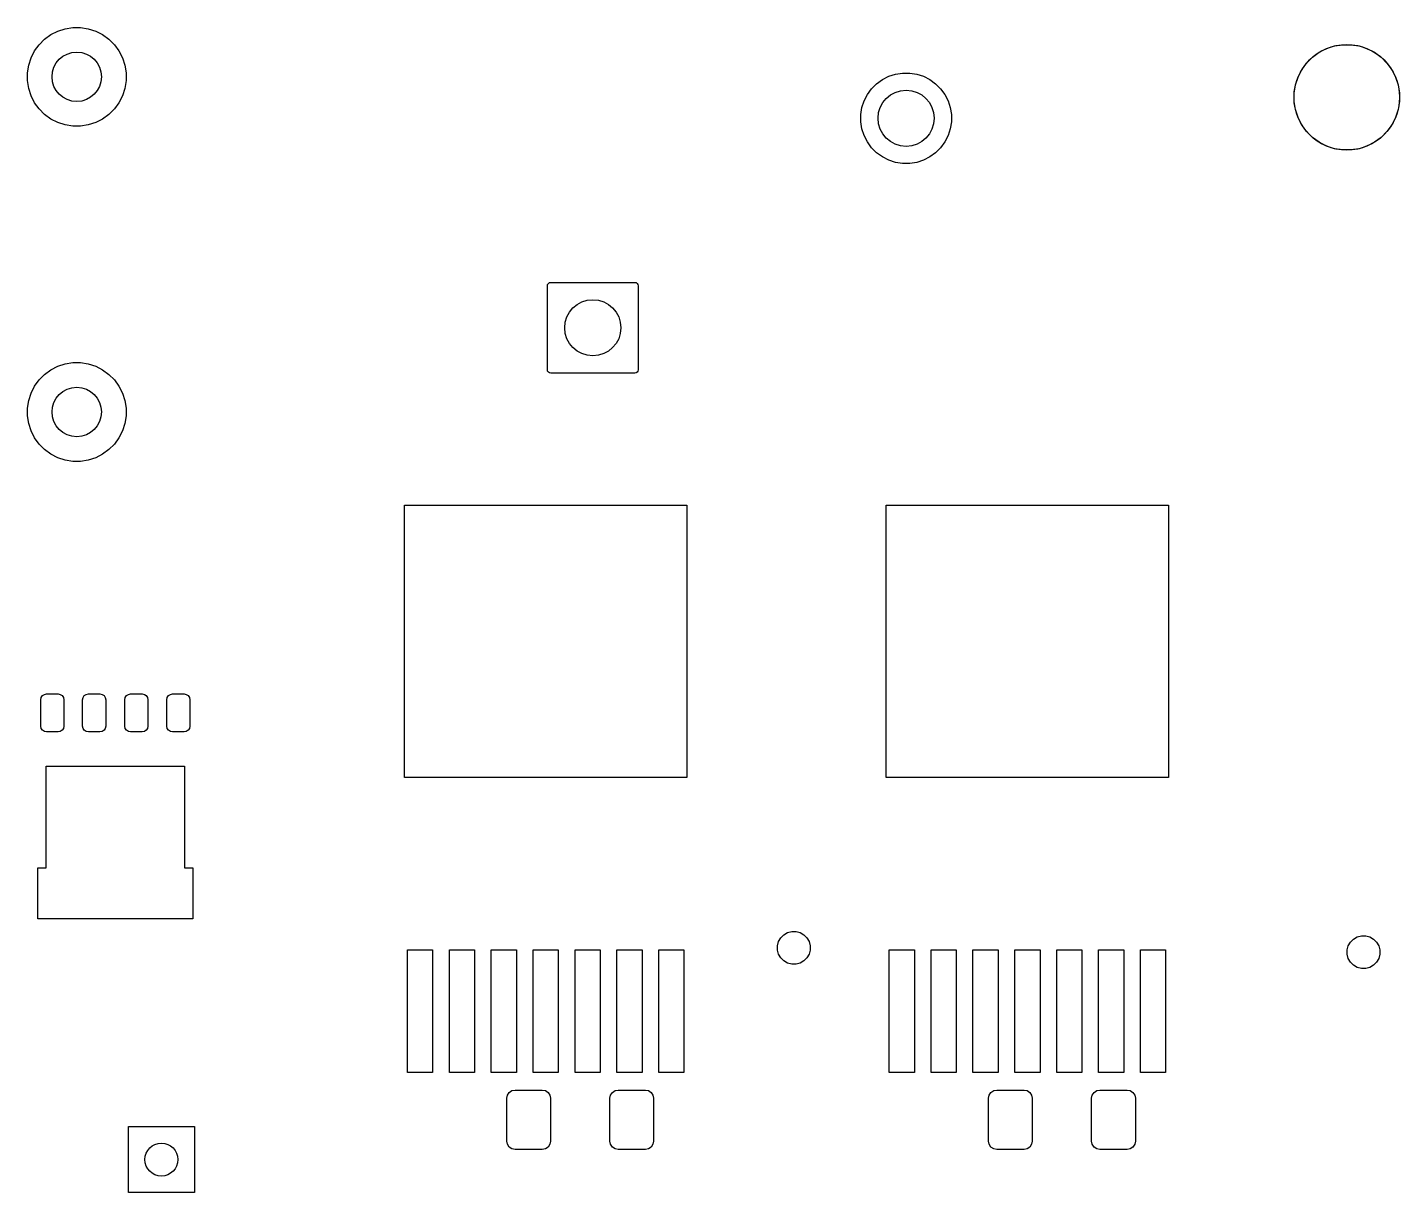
# Model space of a CAD drawing. Extents: x 2.33 to 6.14, y -4.79 to -1.74.
# Drawn here: x 4.49 to 6.128, y -3.127 to -1.737 of the extents above; entities that cross this region are included whole.
import ezdxf

# ---------------------------------------------------------------- set-up
doc = ezdxf.new("R2010")
doc.units = 0
doc.header["$MEASUREMENT"] = 0
doc.layers.add('BLACK', color=7, linetype='CONTINUOUS')
doc.layers.add('WHITE', color=7, linetype='CONTINUOUS')

msp = doc.modelspace()

# ---------------------------------------------------------------- linework, layer by layer
at = {"layer": 'BLACK', "linetype": 'CONTINUOUS'}
for p, q in [((4.5041, -1.7572), (4.5106, -1.7506)), ((4.5106, -1.7506), (4.5181, -1.7452)), ((4.5181, -1.7452), (4.5264, -1.7409)), ((4.5264, -1.7409), (4.5352, -1.7381)), ((4.5352, -1.7381), (4.5444, -1.7366)), ((4.5444, -1.7366), (4.5536, -1.7366)), ((4.5536, -1.7366), (4.5628, -1.7381)), ((4.5628, -1.7381), (4.5716, -1.7409)), ((4.5716, -1.7409), (4.5799, -1.7452)), ((4.5799, -1.7452), (4.5874, -1.7506)), ((4.5874, -1.7506), (4.5939, -1.7572)), ((4.4944, -1.7729), (4.4986, -1.7646)), ((4.4986, -1.7646), (4.5041, -1.7572)), ((4.5939, -1.7572), (4.5994, -1.7646)), ((4.5994, -1.7646), (4.6036, -1.7729)), ((6.0241, -1.7721), (6.0321, -1.7663)), ((6.0321, -1.7663), (6.0409, -1.7618)), ((6.0409, -1.7618), (6.0503, -1.7587)), ((6.0503, -1.7587), (6.0601, -1.7572)), ((6.0601, -1.7572), (6.0699, -1.7572)), ((6.0699, -1.7572), (6.0797, -1.7587)), ((6.0797, -1.7587), (6.0891, -1.7618)), ((6.0891, -1.7618), (6.0979, -1.7663)), ((6.0979, -1.7663), (6.1059, -1.7721)), ((4.4901, -1.7909), (4.4916, -1.7817)), ((4.4916, -1.7817), (4.4944, -1.7729)), ((4.6036, -1.7729), (4.6064, -1.7817)), ((4.6064, -1.7817), (4.6079, -1.7909)), ((6.0113, -1.7871), (6.0171, -1.7791)), ((6.0171, -1.7791), (6.0241, -1.7721)), ((6.1059, -1.7721), (6.1129, -1.7791)), ((6.1129, -1.7791), (6.1187, -1.7871)), ((4.4901, -1.8001), (4.4901, -1.7909)), ((4.4916, -1.8093), (4.4901, -1.8001)), ((4.6079, -1.8001), (4.6064, -1.8093)), ((4.6079, -1.7909), (4.6079, -1.8001)), ((5.5038, -1.8038), (5.5107, -1.7988)), ((5.5107, -1.7988), (5.5183, -1.7949)), ((5.5183, -1.7949), (5.5264, -1.7923)), ((5.5264, -1.7923), (5.5348, -1.791)), ((5.5348, -1.791), (5.5433, -1.791)), ((5.5433, -1.791), (5.5517, -1.7923)), ((5.5517, -1.7923), (5.5598, -1.7949)), ((5.5598, -1.7949), (5.5673, -1.7988)), ((5.5673, -1.7988), (5.5742, -1.8038)), ((6.0037, -1.8053), (6.0068, -1.7959)), ((6.0068, -1.7959), (6.0113, -1.7871)), ((6.1187, -1.7871), (6.1232, -1.7959)), ((6.1232, -1.7959), (6.1263, -1.8053)), ((4.4944, -1.8181), (4.4916, -1.8093)), ((4.6064, -1.8093), (4.6036, -1.8181)), ((5.4889, -1.8243), (5.4928, -1.8167)), ((5.4928, -1.8167), (5.4978, -1.8098)), ((5.4978, -1.8098), (5.5038, -1.8038)), ((5.5742, -1.8038), (5.5802, -1.8098)), ((5.5802, -1.8098), (5.5852, -1.8167)), ((5.5852, -1.8167), (5.5891, -1.8243)), ((6.0022, -1.8151), (6.0037, -1.8053)), ((6.0022, -1.8249), (6.0022, -1.8151)), ((6.1263, -1.8053), (6.1278, -1.8151)), ((6.1278, -1.8151), (6.1278, -1.8249)), ((4.4986, -1.8264), (4.4944, -1.8181)), ((4.5041, -1.8339), (4.4986, -1.8264)), ((4.5106, -1.8404), (4.5041, -1.8339)), ((4.5939, -1.8339), (4.5874, -1.8404)), ((4.5994, -1.8264), (4.5939, -1.8339)), ((4.6036, -1.8181), (4.5994, -1.8264)), ((5.485, -1.8407), (5.4863, -1.8323)), ((5.4863, -1.8323), (5.4889, -1.8243)), ((5.5891, -1.8243), (5.5917, -1.8323)), ((5.5917, -1.8323), (5.5931, -1.8407)), ((6.0037, -1.8347), (6.0022, -1.8249)), ((6.1278, -1.8249), (6.1263, -1.8347)), ((4.5181, -1.8459), (4.5106, -1.8404)), ((4.5264, -1.8501), (4.5181, -1.8459)), ((4.5352, -1.8529), (4.5264, -1.8501)), ((4.5716, -1.8501), (4.5628, -1.8529)), ((4.5799, -1.8459), (4.5716, -1.8501)), ((4.5874, -1.8404), (4.5799, -1.8459)), ((5.485, -1.8493), (5.485, -1.8407)), ((5.4863, -1.8577), (5.485, -1.8493)), ((5.5931, -1.8493), (5.5917, -1.8577)), ((5.5931, -1.8407), (5.5931, -1.8493)), ((6.0068, -1.8441), (6.0037, -1.8347)), ((6.0113, -1.8529), (6.0068, -1.8441)), ((6.1232, -1.8441), (6.1187, -1.8529)), ((6.1263, -1.8347), (6.1232, -1.8441)), ((4.5444, -1.8544), (4.5352, -1.8529)), ((4.5536, -1.8544), (4.5444, -1.8544)), ((4.5628, -1.8529), (4.5536, -1.8544)), ((5.4889, -1.8657), (5.4863, -1.8577)), ((5.4928, -1.8733), (5.4889, -1.8657)), ((5.5891, -1.8657), (5.5852, -1.8733)), ((5.5917, -1.8577), (5.5891, -1.8657)), ((6.0171, -1.8609), (6.0113, -1.8529)), ((6.0241, -1.8679), (6.0171, -1.8609)), ((6.1129, -1.8609), (6.1059, -1.8679)), ((6.1187, -1.8529), (6.1129, -1.8609)), ((5.4978, -1.8802), (5.4928, -1.8733)), ((5.5038, -1.8862), (5.4978, -1.8802)), ((5.5802, -1.8802), (5.5742, -1.8862)), ((5.5852, -1.8733), (5.5802, -1.8802)), ((6.0321, -1.8737), (6.0241, -1.8679)), ((6.0409, -1.8782), (6.0321, -1.8737)), ((6.0503, -1.8813), (6.0409, -1.8782)), ((6.0601, -1.8828), (6.0503, -1.8813)), ((6.0699, -1.8828), (6.0601, -1.8828)), ((6.0797, -1.8813), (6.0699, -1.8828)), ((6.0891, -1.8782), (6.0797, -1.8813)), ((6.0979, -1.8737), (6.0891, -1.8782)), ((6.1059, -1.8679), (6.0979, -1.8737)), ((5.5107, -1.8912), (5.5038, -1.8862)), ((5.5183, -1.8951), (5.5107, -1.8912)), ((5.5264, -1.8977), (5.5183, -1.8951)), ((5.5348, -1.899), (5.5264, -1.8977)), ((5.5433, -1.899), (5.5348, -1.899)), ((5.5517, -1.8977), (5.5433, -1.899)), ((5.5598, -1.8951), (5.5517, -1.8977)), ((5.5673, -1.8912), (5.5598, -1.8951)), ((5.5742, -1.8862), (5.5673, -1.8912)), ((5.1108, -2.0448), (5.1111, -2.0433)), ((5.1108, -2.1452), (5.1108, -2.0448)), ((5.1111, -2.0433), (5.112, -2.042)), ((5.112, -2.042), (5.1133, -2.0411)), ((5.1133, -2.0411), (5.1148, -2.0408)), ((5.1148, -2.0408), (5.2152, -2.0408)), ((5.2152, -2.0408), (5.2167, -2.0411)), ((5.2167, -2.0411), (5.218, -2.042)), ((5.218, -2.042), (5.2189, -2.0433)), ((5.2189, -2.0433), (5.2192, -2.0448)), ((5.2192, -2.0448), (5.2192, -2.1452)), ((4.5106, -2.1506), (4.5181, -2.1452)), ((4.5181, -2.1452), (4.5264, -2.1409)), ((4.5264, -2.1409), (4.5352, -2.1381)), ((4.5352, -2.1381), (4.5444, -2.1366)), ((4.5444, -2.1366), (4.5536, -2.1366)), ((4.5536, -2.1366), (4.5628, -2.1381)), ((4.5628, -2.1381), (4.5716, -2.1409)), ((4.5716, -2.1409), (4.5799, -2.1452)), ((4.5799, -2.1452), (4.5874, -2.1506)), ((5.1111, -2.1467), (5.1108, -2.1452)), ((5.2192, -2.1452), (5.2189, -2.1467)), ((4.4986, -2.1646), (4.5041, -2.1572)), ((4.5041, -2.1572), (4.5106, -2.1506)), ((4.5874, -2.1506), (4.5939, -2.1572)), ((4.5939, -2.1572), (4.5994, -2.1646)), ((5.112, -2.148), (5.1111, -2.1467)), ((5.1133, -2.1489), (5.112, -2.148)), ((5.1148, -2.1492), (5.1133, -2.1489)), ((5.2152, -2.1492), (5.1148, -2.1492)), ((5.2167, -2.1489), (5.2152, -2.1492)), ((5.218, -2.148), (5.2167, -2.1489)), ((5.2189, -2.1467), (5.218, -2.148)), ((4.4916, -2.1817), (4.4944, -2.1729)), ((4.4944, -2.1729), (4.4986, -2.1646)), ((4.5994, -2.1646), (4.6036, -2.1729)), ((4.6036, -2.1729), (4.6064, -2.1817)), ((4.4901, -2.1909), (4.4916, -2.1817)), ((4.4901, -2.2001), (4.4901, -2.1909)), ((4.6064, -2.1817), (4.6079, -2.1909)), ((4.6079, -2.1909), (4.6079, -2.2001)), ((4.4916, -2.2093), (4.4901, -2.2001)), ((4.4944, -2.2181), (4.4916, -2.2093)), ((4.6064, -2.2093), (4.6036, -2.2181)), ((4.6079, -2.2001), (4.6064, -2.2093)), ((4.4986, -2.2264), (4.4944, -2.2181)), ((4.5041, -2.2339), (4.4986, -2.2264)), ((4.5994, -2.2264), (4.5939, -2.2339)), ((4.6036, -2.2181), (4.5994, -2.2264)), ((4.5106, -2.2404), (4.5041, -2.2339)), ((4.5181, -2.2459), (4.5106, -2.2404)), ((4.5874, -2.2404), (4.5799, -2.2459)), ((4.5939, -2.2339), (4.5874, -2.2404)), ((4.5264, -2.2501), (4.5181, -2.2459)), ((4.5352, -2.2529), (4.5264, -2.2501)), ((4.5444, -2.2544), (4.5352, -2.2529)), ((4.5536, -2.2544), (4.5444, -2.2544)), ((4.5628, -2.2529), (4.5536, -2.2544)), ((4.5716, -2.2501), (4.5628, -2.2529)), ((4.5799, -2.2459), (4.5716, -2.2501)), ((4.9403, -2.6315), (4.9403, -2.3065)), ((4.9403, -2.3065), (5.2773, -2.3065)), ((5.2773, -2.3065), (5.2773, -2.6315)), ((5.5153, -2.6315), (5.5153, -2.3065)), ((5.5153, -2.3065), (5.8523, -2.3065)), ((5.8523, -2.3065), (5.8523, -2.6315)), ((4.506, -2.5388), (4.5065, -2.5362)), ((4.5065, -2.5362), (4.508, -2.5339)), ((4.508, -2.5339), (4.5103, -2.5325)), ((4.5103, -2.5325), (4.5129, -2.5319)), ((4.5129, -2.5319), (4.5267, -2.5319)), ((4.5267, -2.5319), (4.5293, -2.5325)), ((4.5293, -2.5325), (4.5316, -2.5339)), ((4.5316, -2.5339), (4.5331, -2.5362)), ((4.5331, -2.5362), (4.5336, -2.5388)), ((4.556, -2.5388), (4.5565, -2.5362)), ((4.5565, -2.5362), (4.558, -2.5339)), ((4.558, -2.5339), (4.5603, -2.5325)), ((4.5603, -2.5325), (4.5629, -2.5319)), ((4.5629, -2.5319), (4.5767, -2.5319)), ((4.5767, -2.5319), (4.5793, -2.5325)), ((4.5793, -2.5325), (4.5816, -2.5339)), ((4.5816, -2.5339), (4.5831, -2.5362)), ((4.5831, -2.5362), (4.5836, -2.5388)), ((4.6064, -2.5388), (4.6069, -2.5362)), ((4.6069, -2.5362), (4.6084, -2.5339)), ((4.6084, -2.5339), (4.6107, -2.5325)), ((4.6107, -2.5325), (4.6133, -2.5319)), ((4.6133, -2.5319), (4.6271, -2.5319)), ((4.6271, -2.5319), (4.6297, -2.5325)), ((4.6297, -2.5325), (4.632, -2.5339)), ((4.632, -2.5339), (4.6335, -2.5362)), ((4.6335, -2.5362), (4.634, -2.5388)), ((4.6564, -2.5388), (4.6569, -2.5362)), ((4.6569, -2.5362), (4.6584, -2.5339)), ((4.6584, -2.5339), (4.6607, -2.5325)), ((4.6607, -2.5325), (4.6633, -2.5319)), ((4.6633, -2.5319), (4.6771, -2.5319)), ((4.6771, -2.5319), (4.6797, -2.5325)), ((4.6797, -2.5325), (4.682, -2.5339)), ((4.682, -2.5339), (4.6835, -2.5362)), ((4.6835, -2.5362), (4.684, -2.5388)), ((4.506, -2.5703), (4.506, -2.5388)), ((4.5336, -2.5388), (4.5336, -2.5703)), ((4.556, -2.5703), (4.556, -2.5388)), ((4.5836, -2.5388), (4.5836, -2.5703)), ((4.6064, -2.5703), (4.6064, -2.5388)), ((4.634, -2.5388), (4.634, -2.5703)), ((4.6564, -2.5703), (4.6564, -2.5388)), ((4.684, -2.5388), (4.684, -2.5703)), ((4.5065, -2.573), (4.506, -2.5703)), ((4.5336, -2.5703), (4.5331, -2.573)), ((4.5565, -2.573), (4.556, -2.5703)), ((4.5836, -2.5703), (4.5831, -2.573)), ((4.6069, -2.573), (4.6064, -2.5703)), ((4.634, -2.5703), (4.6335, -2.573)), ((4.6569, -2.573), (4.6564, -2.5703)), ((4.684, -2.5703), (4.6835, -2.573)), ((4.508, -2.5752), (4.5065, -2.573)), ((4.5103, -2.5767), (4.508, -2.5752)), ((4.5129, -2.5772), (4.5103, -2.5767)), ((4.5267, -2.5772), (4.5129, -2.5772)), ((4.5293, -2.5767), (4.5267, -2.5772)), ((4.5316, -2.5752), (4.5293, -2.5767)), ((4.5331, -2.573), (4.5316, -2.5752)), ((4.558, -2.5752), (4.5565, -2.573)), ((4.5603, -2.5767), (4.558, -2.5752)), ((4.5629, -2.5772), (4.5603, -2.5767)), ((4.5767, -2.5772), (4.5629, -2.5772)), ((4.5793, -2.5767), (4.5767, -2.5772)), ((4.5816, -2.5752), (4.5793, -2.5767)), ((4.5831, -2.573), (4.5816, -2.5752)), ((4.6084, -2.5752), (4.6069, -2.573)), ((4.6107, -2.5767), (4.6084, -2.5752)), ((4.6133, -2.5772), (4.6107, -2.5767)), ((4.6271, -2.5772), (4.6133, -2.5772)), ((4.6297, -2.5767), (4.6271, -2.5772)), ((4.632, -2.5752), (4.6297, -2.5767)), ((4.6335, -2.573), (4.632, -2.5752)), ((4.6584, -2.5752), (4.6569, -2.573)), ((4.6607, -2.5767), (4.6584, -2.5752)), ((4.6633, -2.5772), (4.6607, -2.5767)), ((4.6771, -2.5772), (4.6633, -2.5772)), ((4.6797, -2.5767), (4.6771, -2.5772)), ((4.682, -2.5752), (4.6797, -2.5767)), ((4.6835, -2.573), (4.682, -2.5752)), ((4.5123, -2.7394), (4.5123, -2.6183)), ((4.5123, -2.6183), (4.6777, -2.6183)), ((4.6777, -2.6183), (4.6777, -2.7394)), ((5.2773, -2.6315), (4.9403, -2.6315)), ((5.8523, -2.6315), (5.5153, -2.6315)), ((4.5025, -2.8004), (4.5025, -2.7394)), ((4.5025, -2.7394), (4.5123, -2.7394)), ((4.6777, -2.7394), (4.6875, -2.7394)), ((4.6875, -2.7394), (4.6875, -2.8004)), ((4.6875, -2.8004), (4.5025, -2.8004)), ((5.393, -2.8194), (5.3975, -2.8168)), ((5.3975, -2.8168), (5.4024, -2.8155)), ((5.4024, -2.8155), (5.4076, -2.8155)), ((5.4076, -2.8155), (5.4125, -2.8168)), ((5.4125, -2.8168), (5.417, -2.8194)), ((5.3855, -2.8324), (5.3868, -2.8275)), ((5.3855, -2.8376), (5.3855, -2.8324)), ((5.3868, -2.8275), (5.3894, -2.823)), ((5.3894, -2.823), (5.393, -2.8194)), ((5.417, -2.8194), (5.4206, -2.823)), ((5.4206, -2.823), (5.4232, -2.8275)), ((5.4232, -2.8275), (5.4245, -2.8324)), ((5.4245, -2.8324), (5.4245, -2.8376)), ((6.0655, -2.8374), (6.0668, -2.8325)), ((6.0668, -2.8325), (6.0694, -2.828)), ((6.0694, -2.828), (6.073, -2.8244)), ((6.073, -2.8244), (6.0775, -2.8218)), ((6.0775, -2.8218), (6.0824, -2.8205)), ((6.0824, -2.8205), (6.0876, -2.8205)), ((6.0876, -2.8205), (6.0925, -2.8218)), ((6.0925, -2.8218), (6.097, -2.8244)), ((6.097, -2.8244), (6.1006, -2.828)), ((6.1006, -2.828), (6.1032, -2.8325)), ((6.1032, -2.8325), (6.1045, -2.8374)), ((4.9438, -2.9835), (4.9438, -2.8375)), ((4.9438, -2.8375), (4.9738, -2.8375)), ((4.9738, -2.8375), (4.9738, -2.9835)), ((4.9938, -2.9835), (4.9938, -2.8375)), ((4.9938, -2.8375), (5.0238, -2.8375)), ((5.0238, -2.8375), (5.0238, -2.9835)), ((5.0438, -2.9835), (5.0438, -2.8375)), ((5.0438, -2.8375), (5.0738, -2.8375)), ((5.0738, -2.8375), (5.0738, -2.9835)), ((5.0938, -2.9835), (5.0938, -2.8375)), ((5.0938, -2.8375), (5.1238, -2.8375)), ((5.1238, -2.8375), (5.1238, -2.9835)), ((5.1438, -2.9835), (5.1438, -2.8375)), ((5.1438, -2.8375), (5.1738, -2.8375)), ((5.1738, -2.8375), (5.1738, -2.9835)), ((5.1938, -2.9835), (5.1938, -2.8375)), ((5.1938, -2.8375), (5.2238, -2.8375)), ((5.2238, -2.8375), (5.2238, -2.9835)), ((5.2438, -2.9835), (5.2438, -2.8375)), ((5.2438, -2.8375), (5.2738, -2.8375)), ((5.2738, -2.8375), (5.2738, -2.9835)), ((5.3868, -2.8425), (5.3855, -2.8376)), ((5.3894, -2.847), (5.3868, -2.8425)), ((5.393, -2.8506), (5.3894, -2.847)), ((5.4206, -2.847), (5.417, -2.8506)), ((5.4232, -2.8425), (5.4206, -2.847)), ((5.4245, -2.8376), (5.4232, -2.8425)), ((5.5188, -2.9835), (5.5188, -2.8375)), ((5.5188, -2.8375), (5.5488, -2.8375)), ((5.5488, -2.8375), (5.5488, -2.9835)), ((5.5688, -2.9835), (5.5688, -2.8375)), ((5.5688, -2.8375), (5.5988, -2.8375)), ((5.5988, -2.8375), (5.5988, -2.9835)), ((5.6188, -2.9835), (5.6188, -2.8375)), ((5.6188, -2.8375), (5.6488, -2.8375)), ((5.6488, -2.8375), (5.6488, -2.9835)), ((5.6688, -2.9835), (5.6688, -2.8375)), ((5.6688, -2.8375), (5.6988, -2.8375)), ((5.6988, -2.8375), (5.6988, -2.9835)), ((5.7188, -2.9835), (5.7188, -2.8375)), ((5.7188, -2.8375), (5.7488, -2.8375)), ((5.7488, -2.8375), (5.7488, -2.9835)), ((5.7688, -2.9835), (5.7688, -2.8375)), ((5.7688, -2.8375), (5.7988, -2.8375)), ((5.7988, -2.8375), (5.7988, -2.9835)), ((5.8188, -2.9835), (5.8188, -2.8375)), ((5.8188, -2.8375), (5.8488, -2.8375)), ((5.8488, -2.8375), (5.8488, -2.9835)), ((6.0655, -2.8426), (6.0655, -2.8374)), ((6.0668, -2.8475), (6.0655, -2.8426)), ((6.0694, -2.852), (6.0668, -2.8475)), ((6.1032, -2.8475), (6.1006, -2.852)), ((6.1045, -2.8426), (6.1032, -2.8475)), ((6.1045, -2.8374), (6.1045, -2.8426)), ((5.3975, -2.8532), (5.393, -2.8506)), ((5.4024, -2.8545), (5.3975, -2.8532)), ((5.4076, -2.8545), (5.4024, -2.8545)), ((5.4125, -2.8532), (5.4076, -2.8545)), ((5.417, -2.8506), (5.4125, -2.8532)), ((6.073, -2.8556), (6.0694, -2.852)), ((6.0775, -2.8582), (6.073, -2.8556)), ((6.0824, -2.8595), (6.0775, -2.8582)), ((6.0876, -2.8595), (6.0824, -2.8595)), ((6.0925, -2.8582), (6.0876, -2.8595)), ((6.097, -2.8556), (6.0925, -2.8582)), ((6.1006, -2.852), (6.097, -2.8556)), ((4.9738, -2.9835), (4.9438, -2.9835)), ((5.0238, -2.9835), (4.9938, -2.9835)), ((5.0738, -2.9835), (5.0438, -2.9835)), ((5.1238, -2.9835), (5.0938, -2.9835)), ((5.1738, -2.9835), (5.1438, -2.9835)), ((5.2238, -2.9835), (5.1938, -2.9835)), ((5.2738, -2.9835), (5.2438, -2.9835)), ((5.5488, -2.9835), (5.5188, -2.9835)), ((5.5988, -2.9835), (5.5688, -2.9835)), ((5.6488, -2.9835), (5.6188, -2.9835)), ((5.6988, -2.9835), (5.6688, -2.9835)), ((5.7488, -2.9835), (5.7188, -2.9835)), ((5.7988, -2.9835), (5.7688, -2.9835)), ((5.8488, -2.9835), (5.8188, -2.9835)), ((5.0624, -3.0144), (5.0632, -3.0106)), ((5.0632, -3.0106), (5.0653, -3.0074)), ((5.0653, -3.0074), (5.0685, -3.0053)), ((5.0685, -3.0053), (5.0722, -3.0046)), ((5.0722, -3.0046), (5.1047, -3.0046)), ((5.1047, -3.0046), (5.1085, -3.0053)), ((5.1085, -3.0053), (5.1117, -3.0074)), ((5.1117, -3.0074), (5.1138, -3.0106)), ((5.1138, -3.0106), (5.1146, -3.0144)), ((5.1854, -3.0144), (5.1862, -3.0106)), ((5.1862, -3.0106), (5.1883, -3.0074)), ((5.1883, -3.0074), (5.1915, -3.0053)), ((5.1915, -3.0053), (5.1953, -3.0046)), ((5.1953, -3.0046), (5.2278, -3.0046)), ((5.2278, -3.0046), (5.2315, -3.0053)), ((5.2315, -3.0053), (5.2347, -3.0074)), ((5.2347, -3.0074), (5.2368, -3.0106)), ((5.2368, -3.0106), (5.2376, -3.0144)), ((5.6374, -3.0144), (5.6382, -3.0106)), ((5.6382, -3.0106), (5.6403, -3.0074)), ((5.6403, -3.0074), (5.6435, -3.0053)), ((5.6435, -3.0053), (5.6472, -3.0046)), ((5.6472, -3.0046), (5.6797, -3.0046)), ((5.6797, -3.0046), (5.6835, -3.0053)), ((5.6835, -3.0053), (5.6867, -3.0074)), ((5.6867, -3.0074), (5.6888, -3.0106)), ((5.6888, -3.0106), (5.6896, -3.0144)), ((5.7604, -3.0144), (5.7612, -3.0106)), ((5.7612, -3.0106), (5.7633, -3.0074)), ((5.7633, -3.0074), (5.7665, -3.0053)), ((5.7665, -3.0053), (5.7703, -3.0046)), ((5.7703, -3.0046), (5.8028, -3.0046)), ((5.8028, -3.0046), (5.8065, -3.0053)), ((5.8065, -3.0053), (5.8097, -3.0074)), ((5.8097, -3.0074), (5.8118, -3.0106)), ((5.8118, -3.0106), (5.8126, -3.0144)), ((5.0624, -3.0656), (5.0624, -3.0144)), ((5.1146, -3.0144), (5.1146, -3.0656)), ((5.1854, -3.0656), (5.1854, -3.0144)), ((5.2376, -3.0144), (5.2376, -3.0656)), ((5.6374, -3.0656), (5.6374, -3.0144)), ((5.6896, -3.0144), (5.6896, -3.0656)), ((5.7604, -3.0656), (5.7604, -3.0144)), ((5.8126, -3.0144), (5.8126, -3.0656)), ((4.6106, -3.1269), (4.6106, -3.0482)), ((4.6106, -3.0482), (4.6894, -3.0482)), ((4.6894, -3.0482), (4.6894, -3.1269)), ((5.0632, -3.0694), (5.0624, -3.0656)), ((5.0653, -3.0726), (5.0632, -3.0694)), ((5.0685, -3.0747), (5.0653, -3.0726)), ((5.0722, -3.0754), (5.0685, -3.0747)), ((5.1047, -3.0754), (5.0722, -3.0754)), ((5.1085, -3.0747), (5.1047, -3.0754)), ((5.1117, -3.0726), (5.1085, -3.0747)), ((5.1138, -3.0694), (5.1117, -3.0726)), ((5.1146, -3.0656), (5.1138, -3.0694)), ((5.1862, -3.0694), (5.1854, -3.0656)), ((5.1883, -3.0726), (5.1862, -3.0694)), ((5.1915, -3.0747), (5.1883, -3.0726)), ((5.1953, -3.0754), (5.1915, -3.0747)), ((5.2278, -3.0754), (5.1953, -3.0754)), ((5.2315, -3.0747), (5.2278, -3.0754)), ((5.2347, -3.0726), (5.2315, -3.0747)), ((5.2368, -3.0694), (5.2347, -3.0726)), ((5.2376, -3.0656), (5.2368, -3.0694)), ((5.6382, -3.0694), (5.6374, -3.0656)), ((5.6403, -3.0726), (5.6382, -3.0694)), ((5.6435, -3.0747), (5.6403, -3.0726)), ((5.6472, -3.0754), (5.6435, -3.0747)), ((5.6797, -3.0754), (5.6472, -3.0754)), ((5.6835, -3.0747), (5.6797, -3.0754)), ((5.6867, -3.0726), (5.6835, -3.0747)), ((5.6888, -3.0694), (5.6867, -3.0726)), ((5.6896, -3.0656), (5.6888, -3.0694)), ((5.7612, -3.0694), (5.7604, -3.0656)), ((5.7633, -3.0726), (5.7612, -3.0694)), ((5.7665, -3.0747), (5.7633, -3.0726)), ((5.7703, -3.0754), (5.7665, -3.0747)), ((5.8028, -3.0754), (5.7703, -3.0754)), ((5.8065, -3.0747), (5.8028, -3.0754)), ((5.8097, -3.0726), (5.8065, -3.0747)), ((5.8118, -3.0694), (5.8097, -3.0726)), ((5.8126, -3.0656), (5.8118, -3.0694)), ((4.6894, -3.1269), (4.6106, -3.1269))]:
    msp.add_line(p, q, dxfattribs=at)
at = {"layer": 'WHITE'}
for centre, radius in [((4.549, -1.7955), 0.0295), ((6.065, -1.82), 0.063), ((5.539, -1.845), 0.0335), ((5.165, -2.095), 0.0335), ((4.549, -2.1955), 0.0295), ((4.65, -3.0876), 0.0197)]:
    msp.add_circle(centre, radius, dxfattribs=at)

doc.saveas('drawing.dxf')
